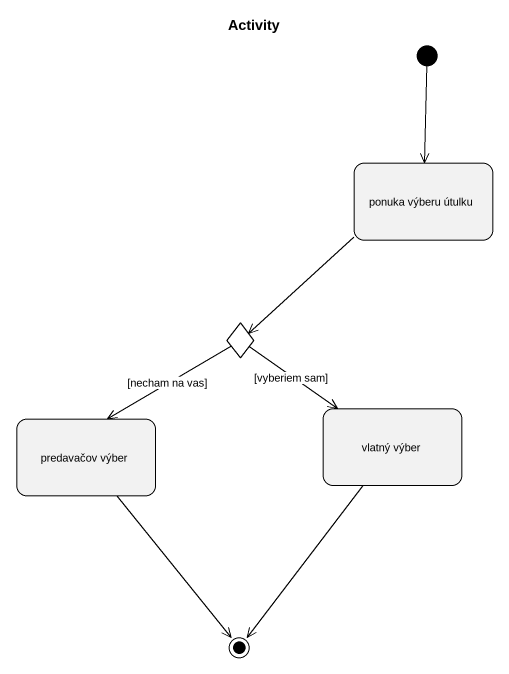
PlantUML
@startuml
title Activity
hide empty description
state "ponuka výberu útulku" as ponuka_výberu_útulku
state choice1 <<choice>>
state "predavačov výber" as predavačov_výber
state "vlatný výber" as vlatný_výber
[*] --> ponuka_výberu_útulku
ponuka_výberu_útulku --> choice1
choice1 --> predavačov_výber : [necham na vas]
choice1 --> vlatný_výber : [vyberiem sam]
predavačov_výber --> [*]
vlatný_výber --> [*]
@enduml
